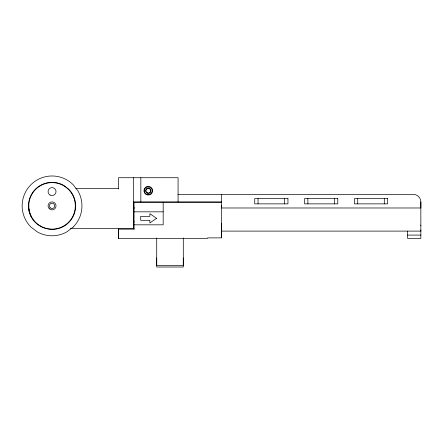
<?xml version="1.0" encoding="UTF-8"?>
<svg xmlns="http://www.w3.org/2000/svg" width="443" height="443" viewBox="0 0 443 443"><rect width="100%" height="100%" fill="white"/><g stroke="black" fill="none" stroke-linecap="round" stroke-linejoin="round"><path stroke-width="0.66" d="M221.5 231.196L221.5 237.885L207.546 237.885L207.546 238.412L118.502 238.412L118.502 232.569M118.502 232.082L118.502 228.477M70.315 228.477L133.393 228.477L133.393 201.864L221.5 201.864M118.502 229.142L134.057 229.142L134.057 228.444M134.057 222.087L134.057 221.5M156.711 237.874L156.711 265.462L183.291 265.462L183.291 237.874M221.5 237.73L221.5 223.637M221.5 205.187L221.5 207.983L420.85 207.983L420.85 201.864A7.431 7.431 0 0 0 413.419 194.433L178.069 194.433M420.85 229.983L420.85 231.102L221.5 231.102L221.5 194.433M420.85 225.625L420.85 225.122M75.775 188.607L118.502 188.607M221.5 202.529L134.057 202.529L134.057 229.142M133.393 207.983L134.772 207.983M134.057 211.832L163.179 211.832M134.057 224.822L163.179 224.822L163.179 202.529M407.56 235.089L420.85 235.089M31.625 217.679C37.865 228.649 52.955 232.691 63.847 226.312A23.59 23.59 0 0 0 68.731 189.2L63.847 185.456A23.59 23.59 0 0 0 31.625 217.679L29.266 211.987L28.463 205.884M420.85 201.864L420.85 238.412L407.56 238.412L407.56 231.102M384.302 198.553L384.302 203.869M357.722 198.553L357.722 203.869M334.465 198.553L334.465 203.869M307.885 198.553L307.885 203.869M284.627 198.553L284.627 203.869M258.047 198.553L258.047 203.869M183.291 257.942L183.291 267.018L156.711 267.018L156.711 257.942M178.069 201.864L178.069 177.721L118.502 177.721L118.502 189.023M140.841 177.721L140.841 201.864M133.393 177.721L133.393 225.122M133.393 227.874L133.393 228.477M118.502 228.344L118.502 238.412M144.545 188.557L144.113 189.598A4.319 4.319 0 0 0 148.283 195.036A4.319 4.319 0 0 0 152.458 189.598L152.027 188.557A4.319 4.319 0 0 0 144.545 188.557M73.195 227.026L67.004 231.778A29.902 29.902 0 0 1 37.101 231.778L30.91 227.026A29.902 29.902 0 0 1 30.91 184.737A29.902 29.902 0 0 1 73.195 184.737L77.951 190.933A29.902 29.902 0 0 1 73.195 227.026M156.534 218.327L149.889 222.979L149.889 220.321L140.702 220.321L140.702 216.334L149.889 216.334L149.889 213.676L156.534 218.327M147.253 186.868L146.29 187.267A3.987 3.987 0 0 0 146.29 194.172L147.253 194.571A3.987 3.987 0 0 0 150.277 187.267L147.253 186.868M287.95 198.553L254.725 198.553L254.725 203.869L287.95 203.869L287.95 198.553M337.787 198.553L304.562 198.553L304.562 203.869L337.787 203.869L337.787 198.553M387.625 198.553L354.4 198.553L354.4 203.869L387.625 203.869L387.625 198.553M40.424 226.024A23.258 23.258 0 0 0 75.31 205.884A23.258 23.258 0 0 0 40.424 185.739A23.258 23.258 0 0 0 40.424 226.024M146.954 193.021A2.658 2.658 0 0 0 150.941 190.717A2.658 2.658 0 0 0 146.954 188.419A2.658 2.658 0 0 0 146.954 193.021M147.12 192.733A2.326 2.326 0 0 0 150.609 190.717A2.326 2.326 0 0 0 147.12 188.707A2.326 2.326 0 0 0 147.12 192.733M50.059 195.047A3.987 3.987 0 0 0 56.039 191.597A3.987 3.987 0 0 0 50.059 188.142A3.987 3.987 0 0 0 50.059 195.047M49.234 208.703A3.987 3.987 0 0 0 55.901 206.914A3.987 3.987 0 0 0 51.023 202.03A3.987 3.987 0 0 0 49.234 208.703M50.175 207.761A2.658 2.658 0 0 0 54.622 206.571A2.658 2.658 0 0 0 51.366 203.315A2.658 2.658 0 0 0 50.175 207.761"/></g></svg>
